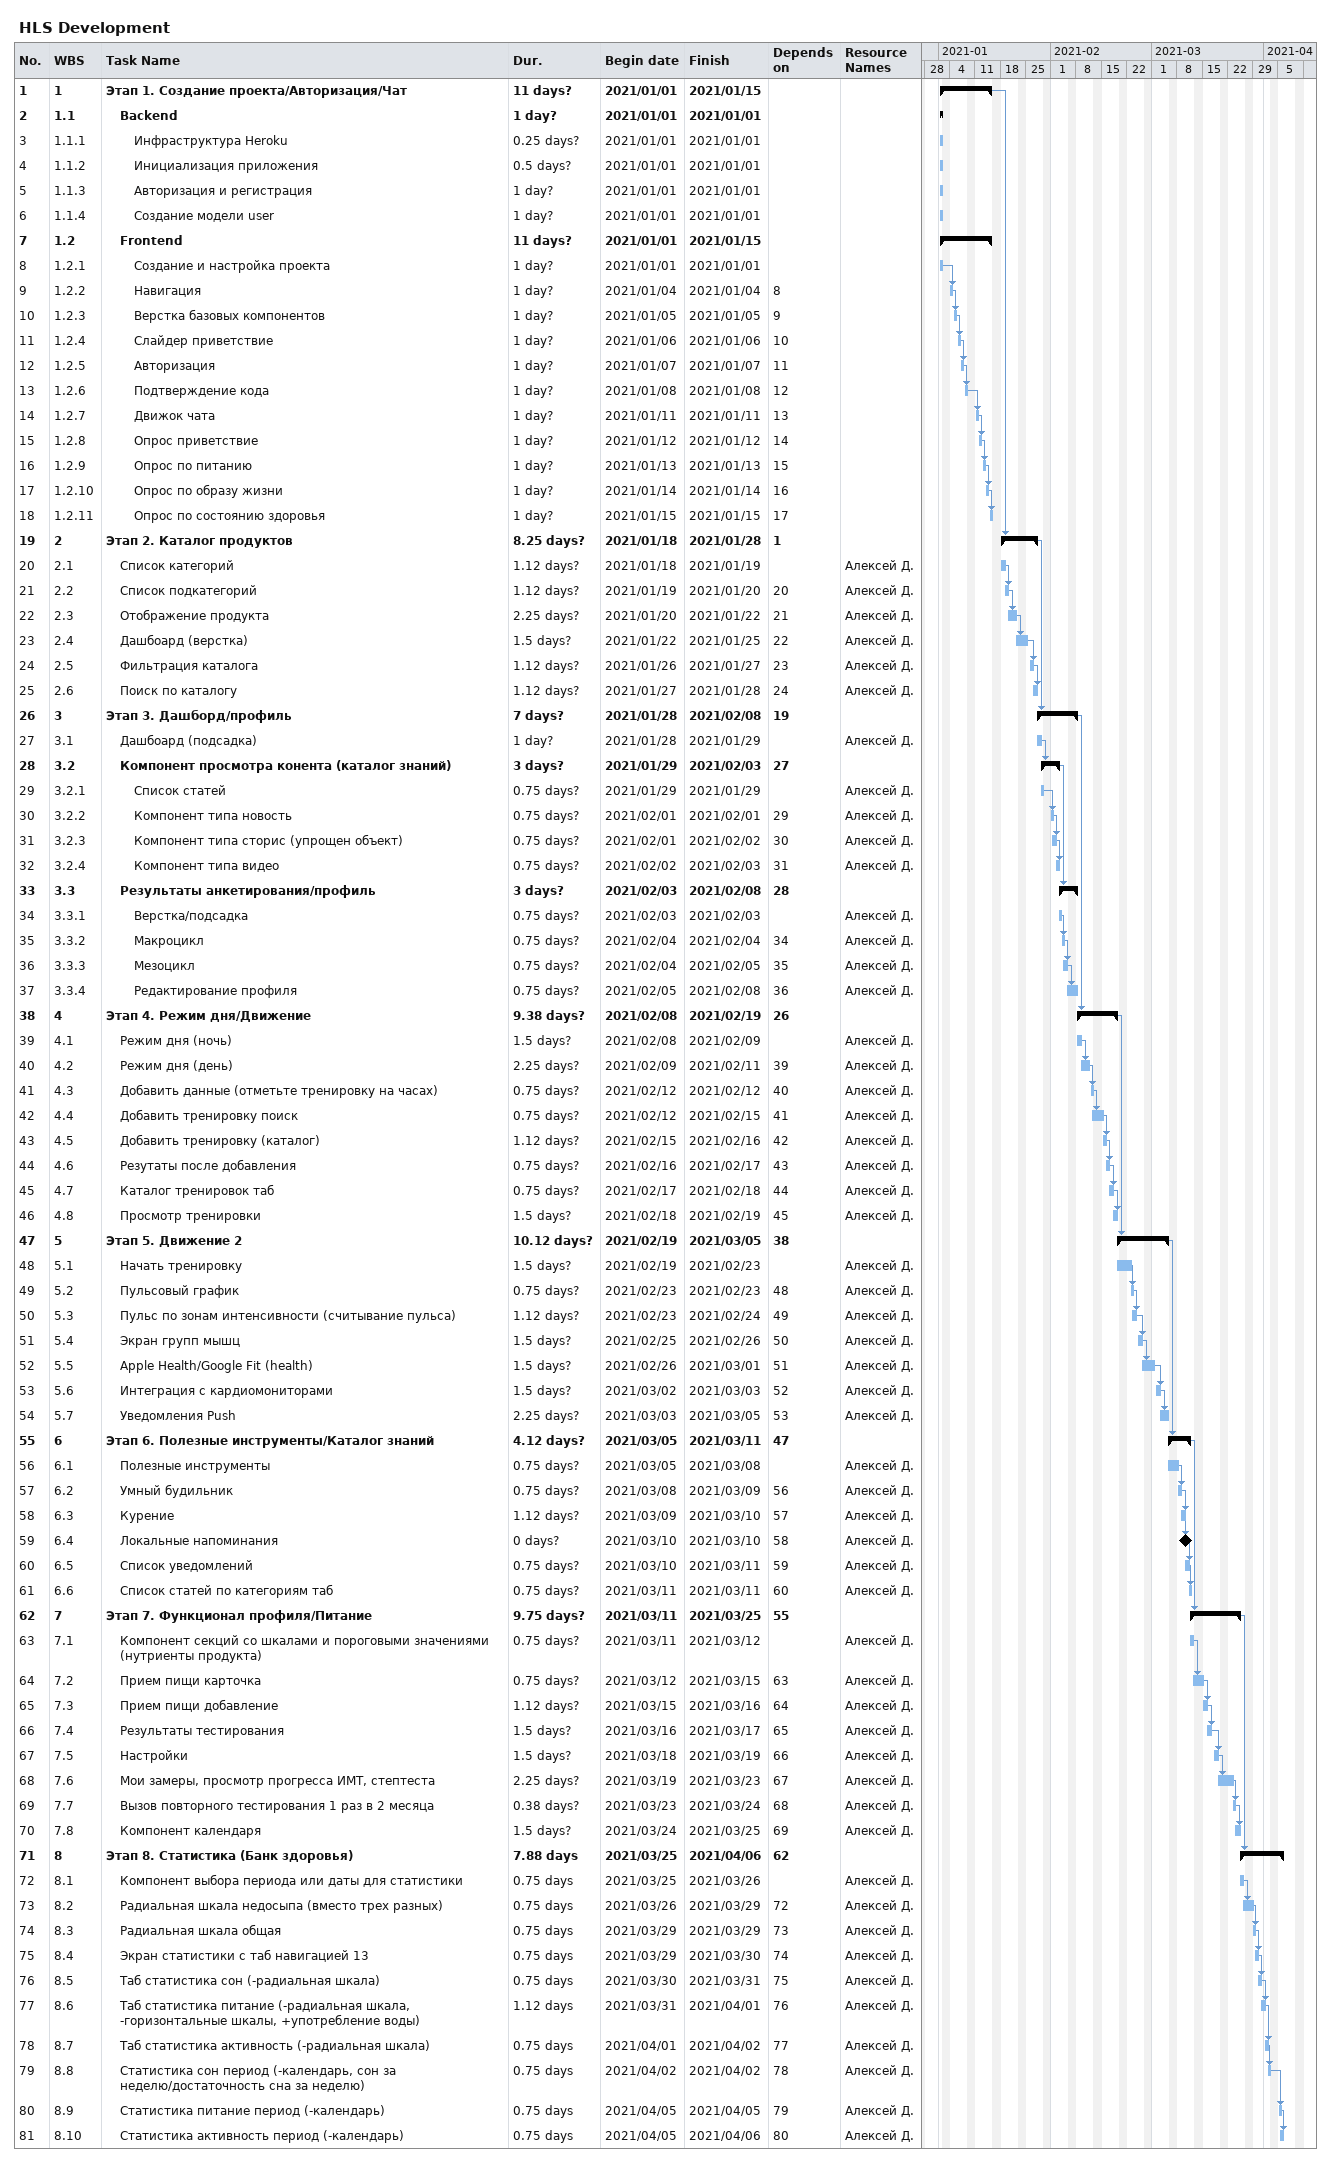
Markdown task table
HLS Development

| ID | WBS | Task | Duration | Start | Finish | Predecessors | Resources |
|---|---|---|---|---|---|---|---|
| 1 | 1 | **Этап 1. Создание проекта/Авторизация/Чат** | 11d? | 2021-01-01 | 2021-01-15 |  |  |
| 2 | 1.1 | **Backend** | 1d? | 2021-01-01 | 2021-01-01 |  |  |
| 3 | 1.1.1 | Инфраструктура Heroku | 0.25d? | 2021-01-01 | 2021-01-01 |  |  |
| 4 | 1.1.2 | Инициализация приложения | 0.5d? | 2021-01-01 | 2021-01-01 |  |  |
| 5 | 1.1.3 | Авторизация и регистрация | 1d? | 2021-01-01 | 2021-01-01 |  |  |
| 6 | 1.1.4 | Создание модели user | 1d? | 2021-01-01 | 2021-01-01 |  |  |
| 7 | 1.2 | **Frontend** | 11d? | 2021-01-01 | 2021-01-15 |  |  |
| 8 | 1.2.1 | Создание и настройка проекта | 1d? | 2021-01-01 | 2021-01-01 |  |  |
| 9 | 1.2.2 | Навигация | 1d? | 2021-01-04 | 2021-01-04 | 8 |  |
| 10 | 1.2.3 | Верстка базовых компонентов | 1d? | 2021-01-05 | 2021-01-05 | 9 |  |
| 11 | 1.2.4 | Слайдер приветствие | 1d? | 2021-01-06 | 2021-01-06 | 10 |  |
| 12 | 1.2.5 | Авторизация | 1d? | 2021-01-07 | 2021-01-07 | 11 |  |
| 13 | 1.2.6 | Подтверждение кода | 1d? | 2021-01-08 | 2021-01-08 | 12 |  |
| 14 | 1.2.7 | Движок чата | 1d? | 2021-01-11 | 2021-01-11 | 13 |  |
| 15 | 1.2.8 | Опрос приветствие | 1d? | 2021-01-12 | 2021-01-12 | 14 |  |
| 16 | 1.2.9 | Опрос по питанию | 1d? | 2021-01-13 | 2021-01-13 | 15 |  |
| 17 | 1.2.10 | Опрос по образу жизни | 1d? | 2021-01-14 | 2021-01-14 | 16 |  |
| 18 | 1.2.11 | Опрос по состоянию здоровья | 1d? | 2021-01-15 | 2021-01-15 | 17 |  |
| 19 | 2 | **Этап 2. Каталог продуктов** | 8.25d? | 2021-01-18 | 2021-01-28 | 1 |  |
| 20 | 2.1 | Список категорий | 1.12d? | 2021-01-18 | 2021-01-19 |  | Алексей Д. |
| 21 | 2.2 | Список подкатегорий | 1.12d? | 2021-01-19 | 2021-01-20 | 20 | Алексей Д. |
| 22 | 2.3 | Отображение продукта | 2.25d? | 2021-01-20 | 2021-01-22 | 21 | Алексей Д. |
| 23 | 2.4 | Дашбоард (верстка) | 1.5d? | 2021-01-22 | 2021-01-25 | 22 | Алексей Д. |
| 24 | 2.5 | Фильтрация каталога | 1.12d? | 2021-01-26 | 2021-01-27 | 23 | Алексей Д. |
| 25 | 2.6 | Поиск по каталогу | 1.12d? | 2021-01-27 | 2021-01-28 | 24 | Алексей Д. |
| 26 | 3 | **Этап 3. Дашборд/профиль** | 7d? | 2021-01-28 | 2021-02-08 | 19 |  |
| 27 | 3.1 | Дашбоард (подсадка) | 1d? | 2021-01-28 | 2021-01-29 |  | Алексей Д. |
| 28 | 3.2 | **Компонент просмотра конента (каталог знаний)** | 3d? | 2021-01-29 | 2021-02-03 | 27 |  |
| 29 | 3.2.1 | Список статей | 0.75d? | 2021-01-29 | 2021-01-29 |  | Алексей Д. |
| 30 | 3.2.2 | Компонент типа новость | 0.75d? | 2021-02-01 | 2021-02-01 | 29 | Алексей Д. |
| 31 | 3.2.3 | Компонент типа сторис (упрощен объект) | 0.75d? | 2021-02-01 | 2021-02-02 | 30 | Алексей Д. |
| 32 | 3.2.4 | Компонент типа видео | 0.75d? | 2021-02-02 | 2021-02-03 | 31 | Алексей Д. |
| 33 | 3.3 | **Результаты анкетирования/профиль** | 3d? | 2021-02-03 | 2021-02-08 | 28 |  |
| 34 | 3.3.1 | Верстка/подсадка | 0.75d? | 2021-02-03 | 2021-02-03 |  | Алексей Д. |
| 35 | 3.3.2 | Макроцикл | 0.75d? | 2021-02-04 | 2021-02-04 | 34 | Алексей Д. |
| 36 | 3.3.3 | Мезоцикл | 0.75d? | 2021-02-04 | 2021-02-05 | 35 | Алексей Д. |
| 37 | 3.3.4 | Редактирование профиля | 0.75d? | 2021-02-05 | 2021-02-08 | 36 | Алексей Д. |
| 38 | 4 | **Этап 4. Режим дня/Движение** | 9.38d? | 2021-02-08 | 2021-02-19 | 26 |  |
| 39 | 4.1 | Режим дня (ночь) | 1.5d? | 2021-02-08 | 2021-02-09 |  | Алексей Д. |
| 40 | 4.2 | Режим дня (день) | 2.25d? | 2021-02-09 | 2021-02-11 | 39 | Алексей Д. |
| 41 | 4.3 | Добавить данные (отметьте тренировку на часах) | 0.75d? | 2021-02-12 | 2021-02-12 | 40 | Алексей Д. |
| 42 | 4.4 | Добавить тренировку поиск | 0.75d? | 2021-02-12 | 2021-02-15 | 41 | Алексей Д. |
| 43 | 4.5 | Добавить тренировку (каталог) | 1.12d? | 2021-02-15 | 2021-02-16 | 42 | Алексей Д. |
| 44 | 4.6 | Резутаты после добавления | 0.75d? | 2021-02-16 | 2021-02-17 | 43 | Алексей Д. |
| 45 | 4.7 | Каталог тренировок таб | 0.75d? | 2021-02-17 | 2021-02-18 | 44 | Алексей Д. |
| 46 | 4.8 | Просмотр тренировки | 1.5d? | 2021-02-18 | 2021-02-19 | 45 | Алексей Д. |
| 47 | 5 | **Этап 5. Движение 2** | 10.12d? | 2021-02-19 | 2021-03-05 | 38 |  |
| 48 | 5.1 | Начать тренировку | 1.5d? | 2021-02-19 | 2021-02-23 |  | Алексей Д. |
| 49 | 5.2 | Пульсовый график | 0.75d? | 2021-02-23 | 2021-02-23 | 48 | Алексей Д. |
| 50 | 5.3 | Пульс по зонам интенсивности (считывание пульса) | 1.12d? | 2021-02-23 | 2021-02-24 | 49 | Алексей Д. |
| 51 | 5.4 | Экран групп мышц | 1.5d? | 2021-02-25 | 2021-02-26 | 50 | Алексей Д. |
| 52 | 5.5 | Apple Health/Google Fit (health) | 1.5d? | 2021-02-26 | 2021-03-01 | 51 | Алексей Д. |
| 53 | 5.6 | Интеграция с кардиомониторами | 1.5d? | 2021-03-02 | 2021-03-03 | 52 | Алексей Д. |
| 54 | 5.7 | Уведомления Push | 2.25d? | 2021-03-03 | 2021-03-05 | 53 | Алексей Д. |
| 55 | 6 | **Этап 6. Полезные инструменты/Каталог знаний** | 4.12d? | 2021-03-05 | 2021-03-11 | 47 |  |
| 56 | 6.1 | Полезные инструменты | 0.75d? | 2021-03-05 | 2021-03-08 |  | Алексей Д. |
| 57 | 6.2 | Умный будильник | 0.75d? | 2021-03-08 | 2021-03-09 | 56 | Алексей Д. |
| 58 | 6.3 | Курение | 1.12d? | 2021-03-09 | 2021-03-10 | 57 | Алексей Д. |
| 59 | 6.4 | Локальные напоминания | 0d? | 2021-03-10 | 2021-03-10 | 58 | Алексей Д. |
| 60 | 6.5 | Список уведомлений | 0.75d? | 2021-03-10 | 2021-03-11 | 59 | Алексей Д. |
| 61 | 6.6 | Список статей по категориям таб | 0.75d? | 2021-03-11 | 2021-03-11 | 60 | Алексей Д. |
| 62 | 7 | **Этап 7. Функционал профиля/Питание** | 9.75d? | 2021-03-11 | 2021-03-25 | 55 |  |
| 63 | 7.1 | Компонент секций со шкалами и пороговыми значениями (нутриенты продукта) | 0.75d? | 2021-03-11 | 2021-03-12 |  | Алексей Д. |
| 64 | 7.2 | Прием пищи карточка | 0.75d? | 2021-03-12 | 2021-03-15 | 63 | Алексей Д. |
| 65 | 7.3 | Прием пищи добавление | 1.12d? | 2021-03-15 | 2021-03-16 | 64 | Алексей Д. |
| 66 | 7.4 | Результаты тестирования | 1.5d? | 2021-03-16 | 2021-03-17 | 65 | Алексей Д. |
| 67 | 7.5 | Настройки | 1.5d? | 2021-03-18 | 2021-03-19 | 66 | Алексей Д. |
| 68 | 7.6 | Мои замеры, просмотр прогресса ИМТ, стептеста | 2.25d? | 2021-03-19 | 2021-03-23 | 67 | Алексей Д. |
| 69 | 7.7 | Вызов повторного тестирования 1 раз в 2 месяца | 0.38d? | 2021-03-23 | 2021-03-24 | 68 | Алексей Д. |
| 70 | 7.8 | Компонент календаря | 1.5d? | 2021-03-24 | 2021-03-25 | 69 | Алексей Д. |
| 71 | 8 | **Этап 8. Статистика (Банк здоровья)** | 7.88d | 2021-03-25 | 2021-04-06 | 62 |  |
| 72 | 8.1 | Компонент выбора периода или даты для статистики | 0.75d | 2021-03-25 | 2021-03-26 |  | Алексей Д. |
| 73 | 8.2 | Радиальная шкала недосыпа (вместо трех разных) | 0.75d | 2021-03-26 | 2021-03-29 | 72 | Алексей Д. |
| 74 | 8.3 | Радиальная шкала общая | 0.75d | 2021-03-29 | 2021-03-29 | 73 | Алексей Д. |
| 75 | 8.4 | Экран статистики с таб навигацией 13 | 0.75d | 2021-03-29 | 2021-03-30 | 74 | Алексей Д. |
| 76 | 8.5 | Таб статистика сон (-радиальная шкала) | 0.75d | 2021-03-30 | 2021-03-31 | 75 | Алексей Д. |
| 77 | 8.6 | Таб статистика питание (-радиальная шкала, -горизонтальные шкалы, +употребление воды) | 1.12d | 2021-03-31 | 2021-04-01 | 76 | Алексей Д. |
| 78 | 8.7 | Таб статистика активность (-радиальная шкала) | 0.75d | 2021-04-01 | 2021-04-02 | 77 | Алексей Д. |
| 79 | 8.8 | Статистика сон период (-календарь, сон за неделю/достаточность сна за неделю) | 0.75d | 2021-04-02 | 2021-04-02 | 78 | Алексей Д. |
| 80 | 8.9 | Статистика питание период (-календарь) | 0.75d | 2021-04-05 | 2021-04-05 | 79 | Алексей Д. |
| 81 | 8.10 | Статистика активность период (-календарь) | 0.75d | 2021-04-05 | 2021-04-06 | 80 | Алексей Д. |
